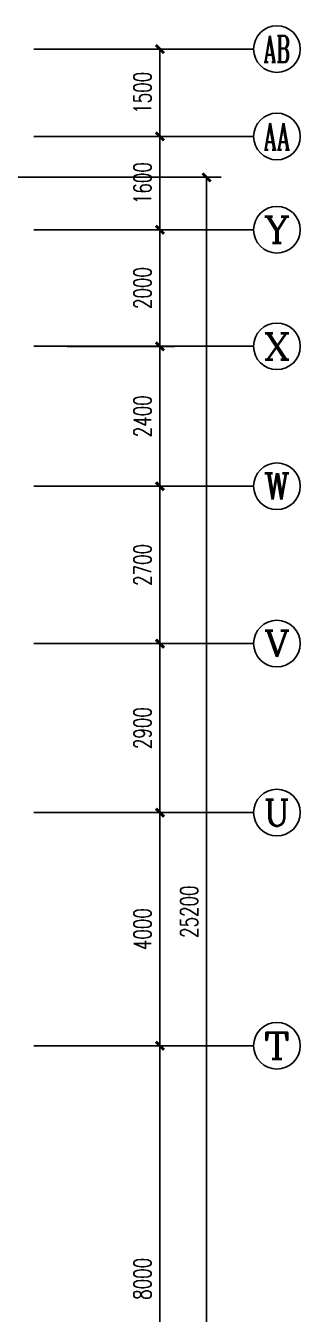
# Model space of a CAD drawing. Extents: x 190999 to 918899, y -200814 to 215286.
# Drawn here: x 403851 to 408556, y -80792 to -58685 of the extents above; entities that cross this region are included whole.
import ezdxf
from ezdxf.enums import TextEntityAlignment as Align

# ---------------------------------------------------------------- set-up
doc = ezdxf.new("R2010")
doc.units = 0
doc.header["$LTSCALE"] = 1000
doc.header["$MEASUREMENT"] = 0
doc.layers.get('Defpoints').update_dxf_attribs({"color": 1})
doc.layers.add('AXIS', color=3, linetype='Continuous')
doc.layers.add('AXIS_TEXT', color=7, linetype='Continuous')
doc.styles.add('_TCH_AXIS', font='COMPLEX', dxfattribs={"bigfont": 'GBCBIG'})
doc.styles.add('COMPLEX', font='COMPLEX')
doc.styles.add('DIM_FONT', font='SIMPLEX', dxfattribs={"width": 0.7, "bigfont": 'GBCBIG'})
doc.dimstyles.new('DIMN', dxfattribs={"dimtxt": 300, "dimasz": 100, "dimexe": 250, "dimexo": 300, "dimgap": 150, "dimtad": 1, "dimdec": 0, "dimzin": 0, "dimdsep": 46, "dimtxsty": 'DIM_FONT', "dimblk": 'ARCHTICK', "dimcen": 0.09, "dimclrt": 7, "dimazin": 2, "dimtfac": 1, "dimtdec": 0, "dimtix": 1, "dimtmove": 2, "dimatfit": 3, "dimfxl": 0, "dimtolj": 1, "dimtzin": 0, "dimarcsym": 0})

# ---------------------------------------------------------------- blocks, each defined once
blk = doc.blocks.new('_ArchTick')
at = {"const_width": 0.5}
blk.add_lwpolyline([(-0.7, -0.7), (0.7, 0.7)], dxfattribs=at)
blk = doc.blocks.new('*D1387')
at = {"layer": 'AXIS', "color": 0, "lineweight": -2}
for p, q in [((404562, -76185), (406401, -76185)), ((406151, -84185), (406151, -76185)), ((404562, -84185), (406401, -84185))]:
    blk.add_line(p, q, dxfattribs=at)
at = {"layer": 'Defpoints', "color": 0}
for p in [(404262, -76185), (406151, -76185), (404262, -84185)]:
    blk.add_point(p, dxfattribs=at)
at = {"layer": 'AXIS', "color": 0, "lineweight": -2, "xscale": 100, "yscale": 100, "zscale": 100}
for p, rotation in [((406151, -76185), 90), ((406151, -84185), 270)]:
    blk.add_blockref('_ArchTick', p, dxfattribs=dict(at, rotation=rotation))
at = {"layer": 'AXIS', "color": 7, "insert": (405851, -80185), "char_height": 300, "attachment_point": 5, "rotation": 90, "style": 'DIM_FONT'}
blk.add_mtext('\\A1;8000', dxfattribs=at)
blk = doc.blocks.new('*D1388')
at = {"layer": 'AXIS', "color": 0, "lineweight": -2}
for p, q in [((404562, -72185), (406401, -72185)), ((406151, -76185), (406151, -72185)), ((404562, -76185), (406401, -76185))]:
    blk.add_line(p, q, dxfattribs=at)
at = {"layer": 'Defpoints', "color": 0}
for p in [(404262, -72185), (406151, -72185), (404262, -76185)]:
    blk.add_point(p, dxfattribs=at)
at = {"layer": 'AXIS', "color": 0, "lineweight": -2, "xscale": 100, "yscale": 100, "zscale": 100}
for p, rotation in [((406151, -72185), 90), ((406151, -76185), 270)]:
    blk.add_blockref('_ArchTick', p, dxfattribs=dict(at, rotation=rotation))
at = {"layer": 'AXIS', "color": 7, "insert": (405851, -74185), "char_height": 300, "attachment_point": 5, "rotation": 90, "style": 'DIM_FONT'}
blk.add_mtext('\\A1;4000', dxfattribs=at)
blk = doc.blocks.new('*D1389')
at = {"layer": 'AXIS', "color": 0, "lineweight": -2}
for p, q in [((404562, -69285), (406401, -69285)), ((406151, -72185), (406151, -69285)), ((404562, -72185), (406401, -72185))]:
    blk.add_line(p, q, dxfattribs=at)
at = {"layer": 'Defpoints', "color": 0}
for p in [(404262, -69285), (406151, -69285), (404262, -72185)]:
    blk.add_point(p, dxfattribs=at)
at = {"layer": 'AXIS', "color": 0, "lineweight": -2, "xscale": 100, "yscale": 100, "zscale": 100}
for p, rotation in [((406151, -69285), 90), ((406151, -72185), 270)]:
    blk.add_blockref('_ArchTick', p, dxfattribs=dict(at, rotation=rotation))
at = {"layer": 'AXIS', "color": 7, "insert": (405851, -70735), "char_height": 300, "attachment_point": 5, "rotation": 90, "style": 'DIM_FONT'}
blk.add_mtext('\\A1;2900', dxfattribs=at)
blk = doc.blocks.new('*D1390')
at = {"layer": 'AXIS', "color": 0, "lineweight": -2}
for p, q in [((404562, -66585), (406401, -66585)), ((406151, -69285), (406151, -66585)), ((404562, -69285), (406401, -69285))]:
    blk.add_line(p, q, dxfattribs=at)
at = {"layer": 'Defpoints', "color": 0}
for p in [(404262, -66585), (406151, -66585), (404262, -69285)]:
    blk.add_point(p, dxfattribs=at)
at = {"layer": 'AXIS', "color": 0, "lineweight": -2, "xscale": 100, "yscale": 100, "zscale": 100}
for p, rotation in [((406151, -66585), 90), ((406151, -69285), 270)]:
    blk.add_blockref('_ArchTick', p, dxfattribs=dict(at, rotation=rotation))
at = {"layer": 'AXIS', "color": 7, "insert": (405851, -67935), "char_height": 300, "attachment_point": 5, "rotation": 90, "style": 'DIM_FONT'}
blk.add_mtext('\\A1;2700', dxfattribs=at)
blk = doc.blocks.new('*D1391')
at = {"layer": 'AXIS', "color": 0, "lineweight": -2}
for p, q in [((404562, -64185), (406401, -64185)), ((406151, -66585), (406151, -64185)), ((404562, -66585), (406401, -66585))]:
    blk.add_line(p, q, dxfattribs=at)
at = {"layer": 'Defpoints', "color": 0}
for p in [(404262, -64185), (406151, -64185), (404262, -66585)]:
    blk.add_point(p, dxfattribs=at)
at = {"layer": 'AXIS', "color": 0, "lineweight": -2, "xscale": 100, "yscale": 100, "zscale": 100}
for p, rotation in [((406151, -64185), 90), ((406151, -66585), 270)]:
    blk.add_blockref('_ArchTick', p, dxfattribs=dict(at, rotation=rotation))
at = {"layer": 'AXIS', "color": 7, "insert": (405851, -65385), "char_height": 300, "attachment_point": 5, "rotation": 90, "style": 'DIM_FONT'}
blk.add_mtext('\\A1;2400', dxfattribs=at)
blk = doc.blocks.new('*D1392')
at = {"layer": 'AXIS', "color": 0, "lineweight": -2}
for p, q in [((404562, -62185), (406401, -62185)), ((406151, -64185), (406151, -62185)), ((404562, -64185), (406401, -64185))]:
    blk.add_line(p, q, dxfattribs=at)
at = {"layer": 'Defpoints', "color": 0}
for p in [(404262, -62185), (406151, -62185), (404262, -64185)]:
    blk.add_point(p, dxfattribs=at)
at = {"layer": 'AXIS', "color": 0, "lineweight": -2, "xscale": 100, "yscale": 100, "zscale": 100}
for p, rotation in [((406151, -62185), 90), ((406151, -64185), 270)]:
    blk.add_blockref('_ArchTick', p, dxfattribs=dict(at, rotation=rotation))
at = {"layer": 'AXIS', "color": 7, "insert": (405851, -63185), "char_height": 300, "attachment_point": 5, "rotation": 90, "style": 'DIM_FONT'}
blk.add_mtext('\\A1;2000', dxfattribs=at)
blk = doc.blocks.new('*D1393')
at = {"layer": 'AXIS', "color": 0, "lineweight": -2}
for p, q in [((404562, -60585), (406401, -60585)), ((406151, -62185), (406151, -60585)), ((404562, -62185), (406401, -62185))]:
    blk.add_line(p, q, dxfattribs=at)
at = {"layer": 'Defpoints', "color": 0}
for p in [(404262, -60585), (406151, -60585), (404262, -62185)]:
    blk.add_point(p, dxfattribs=at)
at = {"layer": 'AXIS', "color": 0, "lineweight": -2, "xscale": 100, "yscale": 100, "zscale": 100}
for p, rotation in [((406151, -60585), 90), ((406151, -62185), 270)]:
    blk.add_blockref('_ArchTick', p, dxfattribs=dict(at, rotation=rotation))
at = {"layer": 'AXIS', "color": 7, "insert": (405851, -61385), "char_height": 300, "attachment_point": 5, "rotation": 90, "style": 'DIM_FONT'}
blk.add_mtext('\\A1;1600', dxfattribs=at)
blk = doc.blocks.new('*D1394')
at = {"layer": 'AXIS', "color": 0, "lineweight": -2}
for p, q in [((404562, -59085), (406401, -59085)), ((406151, -60585), (406151, -59085)), ((404562, -60585), (406401, -60585))]:
    blk.add_line(p, q, dxfattribs=at)
at = {"layer": 'Defpoints', "color": 0}
for p in [(404262, -59085), (406151, -59085), (404262, -60585)]:
    blk.add_point(p, dxfattribs=at)
at = {"layer": 'AXIS', "color": 0, "lineweight": -2, "xscale": 100, "yscale": 100, "zscale": 100}
for p, rotation in [((406151, -59085), 90), ((406151, -60585), 270)]:
    blk.add_blockref('_ArchTick', p, dxfattribs=dict(at, rotation=rotation))
at = {"layer": 'AXIS', "color": 7, "insert": (405851, -59835), "char_height": 300, "attachment_point": 5, "rotation": 90, "style": 'DIM_FONT'}
blk.add_mtext('\\A1;1500', dxfattribs=at)
blk = doc.blocks.new('*D1395')
at = {"layer": 'AXIS', "color": 0, "lineweight": -2}
for p, q in [((403512, -61285), (407201, -61285)), ((406951, -86485), (406951, -61285)), ((403512, -86485), (407201, -86485))]:
    blk.add_line(p, q, dxfattribs=at)
at = {"layer": 'Defpoints', "color": 0}
for p in [(403212, -61285), (406951, -61285), (403212, -86485)]:
    blk.add_point(p, dxfattribs=at)
at = {"layer": 'AXIS', "color": 0, "lineweight": -2, "xscale": 100, "yscale": 100, "zscale": 100}
for p, rotation in [((406951, -61285), 90), ((406951, -86485), 270)]:
    blk.add_blockref('_ArchTick', p, dxfattribs=dict(at, rotation=rotation))
at = {"layer": 'AXIS', "color": 7, "insert": (406651, -73885), "char_height": 300, "attachment_point": 5, "rotation": 90, "style": 'DIM_FONT'}
blk.add_mtext('\\A1;25200', dxfattribs=at)
blk = doc.blocks.new('_AXISO')
blk.add_circle((0, 0), 0.5)
at = {"layer": 'AXIS_TEXT', "style": 'COMPLEX', "width": 1.041667}
blk.add_attdef('A', text='', height=0.56, dxfattribs=at).set_placement((-0.25, -0.28), (0.25, -0.28), align=Align.FIT)

msp = doc.modelspace()

# ---------------------------------------------------------------- linework, layer by layer
at = {"layer": 'AXIS'}
for p, q in [((403990.1, -59084.5), (407756.1, -59084.5)), ((403990.1, -60584.5), (407756.1, -60584.5)), ((403990.1, -62184.5), (407756.1, -62184.5)), ((403990.1, -64184.5), (407756.1, -64184.5)), ((403990.1, -66584.5), (407756.1, -66584.5)), ((403990.1, -69284.5), (407756.1, -69284.5)), ((403990.1, -72184.5), (407756.1, -72184.5)), ((403990.1, -76184.5), (407756.1, -76184.5))]:
    msp.add_line(p, q, dxfattribs=at)

# ---------------------------------------------------------------- block references
ref = msp.add_blockref('_AXISO', (408156.1, -59084.5), dxfattribs=dict(at, xscale=800, yscale=800, zscale=800))
ref.add_attrib('A', 'AB', dxfattribs={"layer": 'AXIS_TEXT', "height": 452.55, "style": '_TCH_AXIS', "width": 0.552632}).set_placement((407929.8, -59310.8), (408382.3, -59310.8), align=Align.FIT)
ref = msp.add_blockref('_AXISO', (408156.1, -60584.5), dxfattribs=dict(at, xscale=800, yscale=800, zscale=800))
ref.add_attrib('A', 'AA', dxfattribs={"layer": 'AXIS_TEXT', "height": 452.55, "style": '_TCH_AXIS', "width": 0.538462}).set_placement((407929.8, -60810.8), (408382.3, -60810.8), align=Align.FIT)
ref = msp.add_blockref('_AXISO', (408156.1, -62184.5), dxfattribs=dict(at, xscale=800, yscale=800, zscale=800))
ref.add_attrib('A', 'Y', dxfattribs={"layer": 'AXIS_TEXT', "height": 452.5, "style": '_TCH_AXIS', "width": 1.105263}).set_placement((407929.8, -62410.8), (408382.3, -62410.8), align=Align.FIT)
ref = msp.add_blockref('_AXISO', (408156.1, -64184.5), dxfattribs=dict(at, xscale=800, yscale=800, zscale=800))
ref.add_attrib('A', 'X', dxfattribs={"layer": 'AXIS_TEXT', "height": 452.5, "style": '_TCH_AXIS', "width": 1.166667}).set_placement((407929.8, -64410.8), (408382.3, -64410.8), align=Align.FIT)
ref = msp.add_blockref('_AXISO', (408156.1, -66584.5), dxfattribs=dict(at, xscale=800, yscale=800, zscale=800))
ref.add_attrib('A', 'W', dxfattribs={"layer": 'AXIS_TEXT', "height": 452.5, "style": '_TCH_AXIS', "width": 0.954545}).set_placement((407929.8, -66810.8), (408382.3, -66810.8), align=Align.FIT)
ref = msp.add_blockref('_AXISO', (408156.1, -69284.5), dxfattribs=dict(at, xscale=800, yscale=800, zscale=800))
ref.add_attrib('A', 'V', dxfattribs={"layer": 'AXIS_TEXT', "height": 452.5, "style": '_TCH_AXIS', "width": 1.166667}).set_placement((407929.8, -69510.8), (408382.3, -69510.8), align=Align.FIT)
ref = msp.add_blockref('_AXISO', (408156.1, -72184.5), dxfattribs=dict(at, xscale=800, yscale=800, zscale=800))
ref.add_attrib('A', 'U', dxfattribs={"layer": 'AXIS_TEXT', "height": 452.5, "style": '_TCH_AXIS', "width": 1.05}).set_placement((407929.8, -72410.8), (408382.3, -72410.8), align=Align.FIT)
ref = msp.add_blockref('_AXISO', (408156.1, -76184.5), dxfattribs=dict(at, xscale=800, yscale=800, zscale=800))
ref.add_attrib('A', 'T', dxfattribs={"layer": 'AXIS_TEXT', "height": 452.5, "style": '_TCH_AXIS', "width": 1.4}).set_placement((407929.8, -76410.8), (408382.3, -76410.8), align=Align.FIT)

# ---------------------------------------------------------------- dimensions: what is measured, and where the dimension line sits
for p1, p2, distance, picture, middle in [((404261.6, -60584.5), (404261.6, -59084.5), -1889, '*D1394', (405850.6, -59834.5)), ((404261.6, -62184.5), (404261.6, -60584.5), -1889, '*D1393', (405850.6, -61384.5)), ((403211.6, -86484.5), (403211.6, -61284.5), -3739, '*D1395', (406650.6, -73884.5)), ((404261.6, -64184.5), (404261.6, -62184.5), -1889, '*D1392', (405850.6, -63184.5)), ((404261.6, -66584.5), (404261.6, -64184.5), -1889, '*D1391', (405850.6, -65384.5)), ((404261.6, -69284.5), (404261.6, -66584.5), -1889, '*D1390', (405850.6, -67934.5)), ((404261.6, -72184.5), (404261.6, -69284.5), -1889, '*D1389', (405850.6, -70734.5)), ((404261.6, -76184.5), (404261.6, -72184.5), -1889, '*D1388', (405850.6, -74184.5)), ((404261.6, -84184.5), (404261.6, -76184.5), -1889, '*D1387', (405850.6, -80184.5))]:
    dim = msp.add_aligned_dim(p1=p1, p2=p2, distance=distance, dimstyle='DIMN', dxfattribs=at)
    dim.commit()
    dim.dimension.update_dxf_attribs({"geometry": picture, "text_midpoint": middle})

doc.saveas('drawing.dxf')
